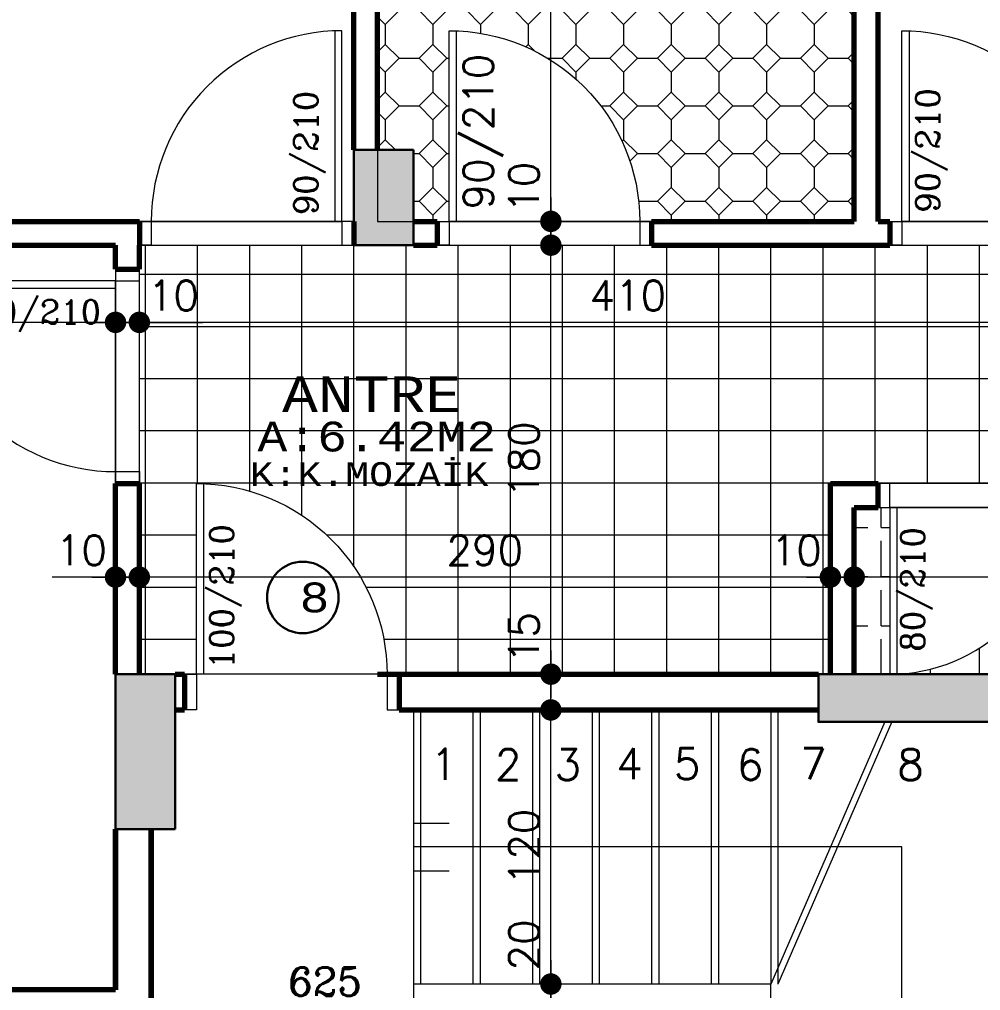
# Model space of a CAD drawing. Header units: millimetres. Extents: x 35860 to 71103, y -11298 to -8385.
# Drawn here: x 49406.5 to 49809.8, y -9991.2 to -9583.7 of the extents above; entities that cross this region are included whole.
import ezdxf
from ezdxf.enums import TextEntityAlignment as Align

# ---------------------------------------------------------------- set-up
doc = ezdxf.new("R2010")
doc.units = ezdxf.units.MM
doc.header["$MEASUREMENT"] = 0
doc.layers.get('0').update_dxf_attribs({"lineweight": 15})
doc.layers.get('Defpoints').update_dxf_attribs({"lineweight": 20})
for name, color, linetype, lineweight in [('02', 2, 'Continuous', 20), ('03_Yazı', 1, 'Continuous', 30), ('07', 3, 'Continuous', 70), ('Kolon', 6, 'Continuous', 30), ('Merd&Balkon', 40, 'Continuous', 20), ('Ölçü', 140, 'Continuous', 20)]:
    doc.layers.add(name, color=color, linetype=linetype, lineweight=lineweight)
doc.layers.add('Lay_X', color=45, linetype='Continuous', lineweight=13, plot=False)
doc.styles.add('0', font='txt.shx')
doc.styles.add('C', font='')
doc.styles.add('ROMANC', font='romanc', dxfattribs={"height": 0.11})
doc.styles.get('C').set_extended_font_data('Courier New Tur')
doc.dimstyles.new('2', dxfattribs={"dimtxt": 12.5, "dimasz": 1, "dimexe": 0, "dimexo": 0, "dimgap": 5, "dimtad": 1, "dimdec": 0, "dimlfac": -1, "dimzin": 12, "dimdsep": 46, "dimtxsty": '0', "dimblk": 'DOT', "dimcen": 2.5, "dimse1": 1, "dimse2": 1, "dimclrd": 256, "dimclrt": 1, "dimadec": 0, "dimazin": 0, "dimtfac": 1, "dimtdec": 0, "dimtmove": 0, "dimatfit": 0, "dimldrblk": 'DOT', "dimfxl": 1, "dimtolj": 1, "dimtzin": 0, "dimlwd": -1, "dimarcsym": 0})

# ---------------------------------------------------------------- blocks, each defined once
blk = doc.blocks.new('DOT')
at = {"color": 0}
blk.add_line((-10, 0), (10, 0), dxfattribs=at)
at = {"color": 0, "const_width": 4.5}
blk.add_lwpolyline([(-2.25, 0, 1), (2.25, 0, 1)], format="xyb", close=True, dxfattribs=at)
blk = doc.blocks.new('*D405')
at = {"layer": 'Defpoints', "color": 0, "transparency": 16777216}
for p in [(49866.81, -9688.42), (49456.81, -9710.8), (49456.81, -9778.42)]:
    blk.add_point(p, dxfattribs=at)
at = {"layer": 'Ölçü', "transparency": 16777216}
blk.add_line((49865.81, -9710.8), (49457.81, -9710.8), dxfattribs=at)
at = {"layer": 'Ölçü', "transparency": 16777216, "rotation": 180}
blk.add_blockref('DOT', (49456.81, -9710.8), dxfattribs=at)
at = {"layer": 'Ölçü', "transparency": 16777216}
blk.add_blockref('DOT', (49866.81, -9710.8), dxfattribs=at)
at = {"layer": 'Ölçü', "color": 1, "transparency": 16777216, "insert": (49661.81, -9699.55), "char_height": 12.5, "attachment_point": 5, "style": '0'}
blk.add_mtext('\\A1;410', dxfattribs=at)
blk = doc.blocks.new('*D406')
at = {"layer": 'Defpoints', "color": 0, "transparency": 16777216}
for p in [(49446.81, -9710.8), (49446.81, -9778.42), (49456.81, -9778.42)]:
    blk.add_point(p, dxfattribs=at)
at = {"layer": 'Ölçü', "transparency": 16777216}
for p, q in [((49445.81, -9710.8), (49444.81, -9710.8)), ((49446.81, -9710.8), (49456.81, -9710.8)), ((49457.81, -9710.8), (49483.39, -9710.8))]:
    blk.add_line(p, q, dxfattribs=at)
blk.add_blockref('DOT', (49446.81, -9710.8), dxfattribs=at)
at = {"layer": 'Ölçü', "transparency": 16777216, "rotation": 180}
blk.add_blockref('DOT', (49456.81, -9710.8), dxfattribs=at)
at = {"layer": 'Ölçü', "color": 1, "transparency": 16777216, "insert": (49471.1, -9699.55), "char_height": 12.5, "attachment_point": 5, "style": '0'}
blk.add_mtext('\\A1;10', dxfattribs=at)
blk = doc.blocks.new('*D407')
at = {"layer": 'Defpoints', "color": 0, "transparency": 16777216}
for p in [(49146.81, -9678.42), (49146.81, -9710.8), (49446.81, -9778.42)]:
    blk.add_point(p, dxfattribs=at)
at = {"layer": 'Ölçü', "transparency": 16777216}
blk.add_line((49445.81, -9710.8), (49147.81, -9710.8), dxfattribs=at)
at = {"layer": 'Ölçü', "transparency": 16777216, "rotation": 180}
blk.add_blockref('DOT', (49146.81, -9710.8), dxfattribs=at)
at = {"layer": 'Ölçü', "transparency": 16777216}
blk.add_blockref('DOT', (49446.81, -9710.8), dxfattribs=at)
at = {"layer": 'Ölçü', "color": 1, "transparency": 16777216, "insert": (49296.81, -9699.55), "char_height": 12.5, "attachment_point": 5, "style": '0'}
blk.add_mtext('\\A1;300', dxfattribs=at)
blk = doc.blocks.new('*D410')
at = {"layer": 'Defpoints', "color": 0, "transparency": 16777216}
for p in [(49756.81, -9788.42), (49756.81, -9817.68), (50016.81, -9824.67)]:
    blk.add_point(p, dxfattribs=at)
at = {"layer": 'Ölçü', "transparency": 16777216}
blk.add_line((50015.81, -9817.68), (49757.81, -9817.68), dxfattribs=at)
at = {"layer": 'Ölçü', "transparency": 16777216, "rotation": 180}
blk.add_blockref('DOT', (49756.81, -9817.68), dxfattribs=at)
at = {"layer": 'Ölçü', "transparency": 16777216}
blk.add_blockref('DOT', (50016.81, -9817.68), dxfattribs=at)
at = {"layer": 'Ölçü', "color": 1, "transparency": 16777216, "insert": (49886.81, -9806.43), "char_height": 12.5, "attachment_point": 5, "style": '0'}
blk.add_mtext('\\A1;260', dxfattribs=at)
blk = doc.blocks.new('*D411')
at = {"layer": 'Defpoints', "color": 0, "transparency": 16777216}
for p in [(49746.81, -9778.42), (49756.81, -9788.42), (49746.81, -9817.68)]:
    blk.add_point(p, dxfattribs=at)
at = {"layer": 'Ölçü', "transparency": 16777216}
for p, q in [((49745.81, -9817.68), (49720.22, -9817.68)), ((49756.81, -9817.68), (49746.81, -9817.68)), ((49757.81, -9817.68), (49758.81, -9817.68))]:
    blk.add_line(p, q, dxfattribs=at)
blk.add_blockref('DOT', (49746.81, -9817.68), dxfattribs=at)
at = {"layer": 'Ölçü', "transparency": 16777216, "rotation": 180}
blk.add_blockref('DOT', (49756.81, -9817.68), dxfattribs=at)
at = {"layer": 'Ölçü', "color": 1, "transparency": 16777216, "insert": (49732.51, -9806.43), "char_height": 12.5, "attachment_point": 5, "style": '0'}
blk.add_mtext('\\A1;10', dxfattribs=at)
blk = doc.blocks.new('*D412')
at = {"layer": 'Defpoints', "color": 0, "transparency": 16777216}
for p in [(49456.81, -9778.42), (49746.81, -9778.42), (49456.81, -9817.68)]:
    blk.add_point(p, dxfattribs=at)
at = {"layer": 'Ölçü', "transparency": 16777216}
blk.add_line((49745.81, -9817.68), (49457.81, -9817.68), dxfattribs=at)
at = {"layer": 'Ölçü', "transparency": 16777216, "rotation": 180}
blk.add_blockref('DOT', (49456.81, -9817.68), dxfattribs=at)
at = {"layer": 'Ölçü', "transparency": 16777216}
blk.add_blockref('DOT', (49746.81, -9817.68), dxfattribs=at)
at = {"layer": 'Ölçü', "color": 1, "transparency": 16777216, "insert": (49601.81, -9806.43), "char_height": 12.5, "attachment_point": 5, "style": '0'}
blk.add_mtext('\\A1;290', dxfattribs=at)
blk = doc.blocks.new('*D413')
at = {"layer": 'Defpoints', "color": 0, "transparency": 16777216}
for p in [(49446.81, -9778.42), (49456.81, -9778.42), (49446.81, -9817.68)]:
    blk.add_point(p, dxfattribs=at)
at = {"layer": 'Ölçü', "transparency": 16777216}
for p, q in [((49445.81, -9817.68), (49420.22, -9817.68)), ((49456.81, -9817.68), (49446.81, -9817.68)), ((49457.81, -9817.68), (49458.81, -9817.68))]:
    blk.add_line(p, q, dxfattribs=at)
blk.add_blockref('DOT', (49446.81, -9817.68), dxfattribs=at)
at = {"layer": 'Ölçü', "transparency": 16777216, "rotation": 180}
blk.add_blockref('DOT', (49456.81, -9817.68), dxfattribs=at)
at = {"layer": 'Ölçü', "color": 1, "transparency": 16777216, "insert": (49432.51, -9806.43), "char_height": 12.5, "attachment_point": 5, "style": '0'}
blk.add_mtext('\\A1;10', dxfattribs=at)
blk = doc.blocks.new('*D444')
at = {"layer": 'Defpoints', "color": 0, "transparency": 16777216}
for p in [(49571.81, -9988.42), (49629.51, -9988.42), (49571.81, -10008.42)]:
    blk.add_point(p, dxfattribs=at)
at = {"layer": 'Ölçü', "transparency": 16777216}
for p, q in [((49629.51, -9987.42), (49629.51, -9957.67)), ((49629.51, -10008.42), (49629.51, -9988.42)), ((49629.51, -10009.42), (49629.51, -10010.42))]:
    blk.add_line(p, q, dxfattribs=at)
for p, rotation in [((49629.51, -9988.42), 270), ((49629.51, -10008.42), 90)]:
    blk.add_blockref('DOT', p, dxfattribs=dict(at, rotation=rotation))
at = {"layer": 'Ölçü', "color": 1, "transparency": 16777216, "insert": (49618.26, -9972.05), "char_height": 12.5, "attachment_point": 5, "rotation": 90, "style": '0'}
blk.add_mtext('\\A1;20', dxfattribs=at)
blk = doc.blocks.new('*D445')
at = {"layer": 'Defpoints', "color": 0, "transparency": 16777216}
for p in [(49565.78, -9873.42), (49629.51, -9873.42), (49571.81, -9988.42)]:
    blk.add_point(p, dxfattribs=at)
at = {"layer": 'Ölçü', "transparency": 16777216}
blk.add_line((49629.51, -9987.42), (49629.51, -9874.42), dxfattribs=at)
for p, rotation in [((49629.51, -9873.42), 90), ((49629.51, -9988.42), 270)]:
    blk.add_blockref('DOT', p, dxfattribs=dict(at, rotation=rotation))
at = {"layer": 'Ölçü', "color": 1, "transparency": 16777216, "insert": (49618.26, -9930.92), "char_height": 12.5, "attachment_point": 5, "rotation": 90, "style": '0'}
blk.add_mtext('\\A1;120', dxfattribs=at)
blk = doc.blocks.new('*D446')
at = {"layer": 'Defpoints', "color": 0, "transparency": 16777216}
for p in [(49556.81, -9858.42), (49629.51, -9858.42), (49565.78, -9873.42)]:
    blk.add_point(p, dxfattribs=at)
at = {"layer": 'Ölçü', "transparency": 16777216}
for p, q in [((49629.51, -9857.42), (49629.51, -9829.76)), ((49629.51, -9873.42), (49629.51, -9858.42)), ((49629.51, -9874.42), (49629.51, -9875.42))]:
    blk.add_line(p, q, dxfattribs=at)
for p, rotation in [((49629.51, -9858.42), 270), ((49629.51, -9873.42), 90)]:
    blk.add_blockref('DOT', p, dxfattribs=dict(at, rotation=rotation))
at = {"layer": 'Ölçü', "color": 1, "transparency": 16777216, "insert": (49618.26, -9843.09), "char_height": 12.5, "attachment_point": 5, "rotation": 90, "style": '0'}
blk.add_mtext('\\A1;15', dxfattribs=at)
blk = doc.blocks.new('*D447')
at = {"layer": 'Defpoints', "color": 0, "transparency": 16777216}
for p in [(49571.81, -9678.42), (49629.51, -9678.42), (49556.81, -9858.42)]:
    blk.add_point(p, dxfattribs=at)
at = {"layer": 'Ölçü', "transparency": 16777216}
blk.add_line((49629.51, -9857.42), (49629.51, -9679.42), dxfattribs=at)
for p, rotation in [((49629.51, -9678.42), 90), ((49629.51, -9858.42), 270)]:
    blk.add_blockref('DOT', p, dxfattribs=dict(at, rotation=rotation))
at = {"layer": 'Ölçü', "color": 1, "transparency": 16777216, "insert": (49618.26, -9768.42), "char_height": 12.5, "attachment_point": 5, "rotation": 90, "style": '0'}
blk.add_mtext('\\A1;180', dxfattribs=at)
blk = doc.blocks.new('*D448')
at = {"layer": 'Defpoints', "color": 0, "transparency": 16777216}
for p in [(49571.81, -9668.42), (49629.51, -9668.42), (49571.81, -9678.42)]:
    blk.add_point(p, dxfattribs=at)
at = {"layer": 'Ölçü', "transparency": 16777216}
for p, q in [((49629.51, -9667.42), (49629.51, -9641.84)), ((49629.51, -9678.42), (49629.51, -9668.42)), ((49629.51, -9679.42), (49629.51, -9680.42))]:
    blk.add_line(p, q, dxfattribs=at)
for p, rotation in [((49629.51, -9668.42), 270), ((49629.51, -9678.42), 90)]:
    blk.add_blockref('DOT', p, dxfattribs=dict(at, rotation=rotation))
at = {"layer": 'Ölçü', "color": 1, "transparency": 16777216, "insert": (49618.26, -9654.13), "char_height": 12.5, "attachment_point": 5, "rotation": 90, "style": '0'}
blk.add_mtext('\\A1;10', dxfattribs=at)
blk = doc.blocks.new('*D449')
at = {"layer": 'Defpoints', "color": 0, "transparency": 16777216}
for p in [(49577.32, -9313.42), (49629.51, -9313.42), (49571.81, -9668.42)]:
    blk.add_point(p, dxfattribs=at)
at = {"layer": 'Ölçü', "transparency": 16777216}
blk.add_line((49629.51, -9667.42), (49629.51, -9314.42), dxfattribs=at)
for p, rotation in [((49629.51, -9313.42), 90), ((49629.51, -9668.42), 270)]:
    blk.add_blockref('DOT', p, dxfattribs=dict(at, rotation=rotation))
at = {"layer": 'Ölçü', "color": 1, "transparency": 16777216, "insert": (49618.26, -9490.92), "char_height": 12.5, "attachment_point": 5, "rotation": 90, "style": '0'}
blk.add_mtext('\\A1;355', dxfattribs=at)
blk = doc.blocks.new('NO')
at = {"layer": '03_Yazı'}
blk.add_circle((0, 0), 15, dxfattribs=at)
at = {"layer": '03_Yazı', "style": 'C'}
blk.add_attdef('99', text='', height=12.5, dxfattribs=at).set_placement((0, 0), align=Align.MIDDLE_CENTER)
blk = doc.blocks.new('K_X_D_4_10-90')
at = {"layer": '02'}
blk.add_lwpolyline([(15, 80, -0.414214), (95, 0), (15, 0), (15, 80), (18, 80), (18, 0)], format="xyb", dxfattribs=at)
for points in [[(10, 0), (15, 0), (15, -10), (10, -10)], [(100, 0), (95, 0), (95, -10), (100, -10)]]:
    blk.add_lwpolyline(points, dxfattribs=at)
at = {"layer": '07'}
for p, q in [((10, 0), (10, -10)), ((100, 0), (100, -10))]:
    blk.add_line(p, q, dxfattribs=at)
at = {"layer": '03_Yazı', "style": '0', "flags": 8}
blk.add_attdef('90/210', (33.5, 5), '', height=12.5, rotation=90, dxfattribs=at)

msp = doc.modelspace()

# ---------------------------------------------------------------- hatches: boundary and pattern name
h = msp.add_hatch()
h.set_pattern_fill('SERAMIK1', color=256, scale=20, style=0, pattern_type=2)
h.set_pattern_definition([(315, (0, 5.8), (20.000006, -4e-15), [8.20244, -20.08184]), (0, (5.8, 0), (20, 20), [8.4, -11.6]), (45, (14.2, 0), (0, 20.000006), [8.20244, -20.08184]), (135, (20, 14.2), (-20.000006, 0), [8.20244, -20.08184]), (225, (5.8, 20), (-2e-15, -20.000006), [8.20244, -20.08184]), (270, (0, 14.2), (20, -20), [8.4, -11.6])])
h.paths.add_polyline_path([(49756.81, -9576.85), (49746.58, -9576.85), (49686.58, -9576.85), (49686.58, -9516.85), (49705.56, -9516.85), (49705.56, -9505.39), (49705.56, -9390.39), (49705.56, -9388.11), (49677.19, -9388.11), (49675.69, -9388.11), (49675.69, -9328.11), (49675.69, -9313.42), (49649.32, -9313.42), (49644.32, -9313.42, -0.401712), (49577.32, -9383.36), (49577.32, -9383.42), (49574.32, -9383.42), (49574.32, -9313.42), (49569.32, -9313.42), (49556.81, -9313.42), (49556.81, -9352.15), (49571.81, -9352.81), (49571.81, -9402.81), (49556.81, -9402.81), (49556.81, -9638.42), (49571.81, -9638.42), (49571.81, -9668.42), (49581.81, -9668.42), (49586.81, -9668.42), (49586.81, -9588.42), (49589.81, -9588.42), (49589.81, -9588.48, -0.40327), (49666.81, -9668.42), (49671.81, -9668.42), (49756.81, -9668.42)])
h.paths.add_polyline_path([(49639.1, -9448.82), (49674.51, -9448.82), (49674.51, -9467.57), (49639.1, -9467.57)], flags=24)
h.paths.add_polyline_path([(49608.89, -9510.71), (49608.89, -9471.13), (49627.64, -9471.13), (49627.64, -9510.71)], flags=24)
h.paths.add_polyline_path([(49577.17, -9582.4), (49678.31, -9582.4), (49678.31, -9562.57), (49577.17, -9562.57)], flags=24)
h.paths.add_polyline_path([(49573.31, -9568.15), (49685.38, -9568.15), (49685.38, -9547.08), (49573.31, -9547.08)], flags=24)
h.paths.add_polyline_path([(49576.38, -9553.33), (49678.63, -9553.33), (49678.63, -9530.19), (49576.38, -9530.19)], flags=24)
h = msp.add_hatch()
h.set_pattern_fill('ANSI33', color=256, scale=30, style=0)
h.paths.add_polyline_path([(49131.81, -9384.52), (49131.81, -9333.42), (49156.81, -9334.52), (49156.81, -9384.52)])
h.paths.add_polyline_path([(49546.81, -9402.81), (49546.81, -9351.71), (49571.81, -9352.81), (49571.81, -9402.81)])
h.paths.add_polyline_path([(50031.81, -9983.42), (49971.81, -9983.42), (49971.81, -10013.42), (50031.81, -10013.42)])
h.paths.add_polyline_path([(50006.81, -9628.42), (50031.81, -9628.42), (50031.81, -9678.42), (50006.81, -9678.42)])
h.paths.add_polyline_path([(49571.81, -9638.42), (49571.81, -9678.42), (49546.81, -9678.42), (49546.81, -9638.42)])
h.paths.add_polyline_path([(49181.81, -9678.42), (49131.81, -9678.42), (49131.81, -9653.42), (49181.81, -9653.42)])
h.paths.add_polyline_path([(49171.81, -9893.42), (49131.81, -9893.42), (49131.81, -9923.42), (49171.81, -9923.42)])
h.paths.add_polyline_path([(49156.81, -10623.42), (49156.81, -10573.42), (49131.81, -10573.42), (49131.81, -10623.42)])
h.paths.add_polyline_path([(50006.81, -10368.42), (50031.81, -10368.42), (50031.81, -10318.42), (50006.81, -10318.42)])
h.paths.add_polyline_path([(49571.81, -10368.42), (49571.81, -10318.42), (49546.81, -10318.42), (49546.81, -10368.42)])
h.paths.add_polyline_path([(50006.81, -9423.08), (50006.81, -9371.98), (50031.81, -9373.08), (50031.81, -9423.08)])
h.paths.add_polyline_path([(49741.81, -9360.3), (49766.81, -9361.4), (49766.81, -9411.4), (49741.81, -9411.4)])
h.paths.add_polyline_path([(49471.81, -10138.42), (49446.81, -10138.42), (49446.81, -10073.42), (49471.81, -10073.42)])
h.paths.add_polyline_path([(49471.81, -9923.42), (49471.81, -9858.42), (49446.81, -9858.42), (49446.81, -9923.42)])
h.paths.add_polyline_path([(49741.81, -9873.42), (49741.81, -9878.42), (49746.81, -9878.42), (49836.81, -9878.42), (49836.81, -9858.42), (49741.81, -9858.42)])
h.paths.add_polyline_path([(49741.81, -10133.42), (49741.81, -10118.42), (49836.81, -10118.42), (49836.81, -10138.42), (49741.81, -10138.42)])
h.paths.add_polyline_path([(49181.81, -10318.42), (49131.81, -10318.42), (49131.81, -10343.42), (49181.81, -10343.42)])
h.paths.add_polyline_path([(49741.81, -10623.42), (49766.81, -10623.42), (49766.81, -10573.42), (49741.81, -10573.42)])
h.paths.add_polyline_path([(50006.81, -10623.42), (50031.81, -10623.42), (50031.81, -10573.42), (50006.81, -10573.42)])
h.paths.add_polyline_path([(49571.81, -10623.42), (49571.81, -10573.42), (49546.81, -10573.42), (49546.81, -10623.42)])
h = msp.add_hatch()
h.set_pattern_fill('NET', color=256, scale=175, style=0)
h.paths.add_polyline_path([(49866.81, -9678.42), (49456.81, -9678.42), (49456.81, -9858.42), (49480.78, -9858.42), (49480.78, -9778.42), (49483.78, -9778.42), (49483.78, -9778.48, -0.40327), (49560.78, -9858.42), (49746.81, -9858.42), (49746.81, -9778.42), (49866.81, -9778.42)])
h.paths.add_polyline_path([(49842.1, -9690.17), (49862.93, -9690.17), (49862.93, -9708.92), (49842.1, -9708.92)], flags=24)
h.paths.add_polyline_path([(49645.14, -9690.17), (49678.47, -9690.17), (49678.47, -9708.92), (49645.14, -9708.92)], flags=24)
h.paths.add_polyline_path([(49460.68, -9690.17), (49481.51, -9690.17), (49481.51, -9708.92), (49460.68, -9708.92)], flags=24)
h.paths.add_polyline_path([(49722.1, -9797.05), (49742.93, -9797.05), (49742.93, -9815.8), (49722.1, -9815.8)], flags=24)
h.paths.add_polyline_path([(49583.06, -9797.05), (49620.56, -9797.05), (49620.56, -9815.8), (49583.06, -9815.8)], flags=24)
h.paths.add_polyline_path([(49608.89, -9854.55), (49608.89, -9831.63), (49627.64, -9831.63), (49627.64, -9854.55)], flags=24)
h.paths.add_polyline_path([(49608.89, -9785.09), (49608.89, -9751.76), (49627.64, -9751.76), (49627.64, -9785.09)], flags=24)
h.paths.add_polyline_path([(49497.42, -9783.05), (49609.07, -9783.05), (49609.07, -9763.21), (49497.42, -9763.21)], flags=25)
h.paths.add_polyline_path([(49500.45, -9768.8), (49612.52, -9768.8), (49612.52, -9747.72), (49500.45, -9747.72)], flags=24)
h.paths.add_polyline_path([(49511.14, -9752.22), (49597.42, -9752.22), (49597.42, -9729.72), (49511.14, -9729.72)], flags=24)
h = msp.add_hatch()
h.set_pattern_fill('ANGLE', color=256, scale=75, style=0)
h.set_pattern_definition([(0, (0, 0), (0, 20.625), [15, -5.625]), (90, (0, 0), (-20.625, 1e-15), [15, -5.625])])
h.paths.add_polyline_path([(50016.81, -9788.42), (49956.81, -9788.42), (49956.81, -9823.42, -0.414214), (49951.81, -9828.42), (49911.81, -9828.42, -0.414214), (49906.81, -9823.42), (49906.81, -9788.42), (49841.81, -9788.42, -0.401712), (49774.81, -9858.36), (49774.81, -9858.42), (49836.81, -9858.42), (49836.81, -9930.92), (50016.81, -9930.92)])
h.paths.add_polyline_path([(49771.81, -9788.42), (49756.81, -9788.42), (49756.81, -9858.42), (49771.81, -9858.42)])
h.paths.add_polyline_path([(49990.01, -9797.05), (50012.93, -9797.05), (50012.93, -9815.8), (49990.01, -9815.8)], flags=24)
h.paths.add_polyline_path([(49868.06, -9797.05), (49905.56, -9797.05), (49905.56, -9815.8), (49868.06, -9815.8)], flags=24)
h.paths.add_polyline_path([(49949.08, -9908.42), (49949.08, -9870.92), (49967.83, -9870.92), (49967.83, -9908.42)], flags=24)
h.paths.add_polyline_path([(49842.5, -9899.4), (49954.56, -9899.4), (49954.56, -9878.32), (49842.5, -9878.32)], flags=24)
h.paths.add_polyline_path([(49846.35, -9914.96), (49947.5, -9914.96), (49947.5, -9895.13), (49846.35, -9895.13)], flags=24)
h.paths.add_polyline_path([(49854.8, -9884.75), (49941.46, -9884.75), (49941.46, -9861.1), (49854.8, -9861.1)], flags=24)

# ---------------------------------------------------------------- linework, layer by layer
at = {"layer": '02'}
for p, q in [((49446.81, -9696.42), (49446.81, -9693.42)), ((49774.81, -9788.42), (49771.81, -9788.42)), ((49574.81, -9873.42), (49574.81, -9988.42)), ((49599.81, -9873.42), (49599.81, -9988.42)), ((49624.81, -9873.42), (49624.81, -9988.42)), ((49649.81, -9873.42), (49649.81, -9988.42)), ((49674.81, -9873.42), (49674.81, -9988.42)), ((49699.81, -9873.42), (49699.81, -9988.42)), ((49724.81, -9873.42), (49724.81, -9988.42)), ((49772.63, -9878.42), (49724.81, -9988.42))]:
    msp.add_line(p, q, dxfattribs=at)
for points in [[(49541.81, -9588.42, 0.414214), (49461.81, -9668.42), (49541.81, -9668.42), (49541.81, -9588.42), (49538.81, -9588.42), (49538.81, -9668.42)], [(49776.81, -9588.42, -0.414214), (49856.81, -9668.42), (49776.81, -9668.42), (49776.81, -9588.42), (49779.81, -9588.42), (49779.81, -9668.42)], [(49366.81, -9693.42, 0.414214), (49446.81, -9773.42), (49446.81, -9693.42), (49366.81, -9693.42), (49366.81, -9696.42), (49446.81, -9696.42)], [(49480.78, -9778.42, -0.414214), (49560.78, -9858.42), (49480.78, -9858.42), (49480.78, -9778.42), (49483.78, -9778.42), (49483.78, -9858.42)], [(49771.81, -9858.42, 0.414214), (49841.81, -9788.42), (49771.81, -9788.42), (49771.81, -9858.42), (49774.81, -9858.42), (49774.81, -9788.42)]]:
    msp.add_lwpolyline(points, format="xyb", dxfattribs=at)
for points in [[(49456.81, -9668.42), (49461.81, -9668.42), (49461.81, -9678.42), (49456.81, -9678.42)], [(49546.81, -9668.42), (49541.81, -9668.42), (49541.81, -9678.42), (49546.81, -9678.42)], [(49771.81, -9668.42), (49776.81, -9668.42), (49776.81, -9678.42), (49771.81, -9678.42)], [(49446.81, -9688.42), (49446.81, -9693.42), (49456.81, -9693.42), (49456.81, -9688.42)], [(49446.81, -9778.42), (49446.81, -9773.42), (49456.81, -9773.42), (49456.81, -9778.42)], [(49766.81, -9788.42), (49771.81, -9788.42), (49771.81, -9778.42), (49766.81, -9778.42)], [(49475.78, -9858.42), (49480.78, -9858.42), (49480.78, -9873.42), (49475.78, -9873.42)], [(49565.78, -9858.42), (49560.78, -9858.42), (49560.78, -9873.42), (49565.78, -9873.42)]]:
    msp.add_lwpolyline(points, dxfattribs=at)
at = {"layer": '07'}
for p, q in [((49546.81, -9638.42), (49546.81, -9402.81)), ((49556.81, -9638.42), (49556.81, -9402.81)), ((49756.81, -9668.42), (49756.81, -9411.4)), ((49766.81, -9668.42), (49766.81, -9411.4)), ((49181.81, -9668.42), (49456.81, -9668.42)), ((49456.81, -9668.42), (49456.81, -9678.42)), ((49546.81, -9668.42), (49546.81, -9678.42)), ((49571.81, -9668.42), (49581.81, -9668.42)), ((49671.81, -9668.42), (49756.81, -9668.42)), ((49766.81, -9668.42), (49771.81, -9668.42)), ((49771.81, -9668.42), (49771.81, -9678.42)), ((49181.81, -9678.42), (49446.81, -9678.42)), ((49446.81, -9688.42), (49446.81, -9678.42)), ((49456.81, -9688.42), (49456.81, -9678.42)), ((49571.81, -9678.42), (49581.81, -9678.42)), ((49671.81, -9678.42), (49756.81, -9678.42)), ((49756.81, -9678.42), (49756.81, -9678.42)), ((49756.81, -9678.42), (49771.81, -9678.42)), ((49446.81, -9688.42), (49456.81, -9688.42)), ((49446.81, -9858.42), (49446.81, -9778.42)), ((49446.81, -9778.42), (49456.81, -9778.42)), ((49456.81, -9858.42), (49456.81, -9778.42)), ((49746.81, -9858.42), (49746.81, -9778.42)), ((49746.81, -9778.42), (49766.81, -9778.42)), ((49766.81, -9788.42), (49766.81, -9778.42)), ((49756.81, -9858.42), (49756.81, -9788.42)), ((49756.81, -9788.42), (49766.81, -9788.42)), ((49471.81, -9858.42), (49475.78, -9858.42)), ((49475.78, -9858.42), (49475.78, -9873.42)), ((49556.81, -9858.42), (49741.81, -9858.42)), ((49565.78, -9858.42), (49565.78, -9873.42)), ((49471.81, -9873.42), (49475.78, -9873.42)), ((49565.78, -9873.42), (49741.81, -9873.42)), ((49446.81, -9990.92), (49446.81, -9923.42)), ((49446.81, -9923.42), (49446.81, -9990.92)), ((49461.81, -10073.42), (49461.81, -9923.42)), ((49461.81, -9923.42), (49461.81, -10073.42)), ((49446.81, -9990.92), (49146.81, -9990.92))]:
    msp.add_line(p, q, dxfattribs=at)
at = {"layer": 'Kolon'}
for points in [[(49571.81, -9638.42), (49571.81, -9678.42), (49546.81, -9678.42), (49546.81, -9678.42), (49546.81, -9638.42), (49546.81, -9638.42)], [(49471.81, -9923.42), (49471.81, -9858.42), (49446.81, -9858.42), (49446.81, -9923.42), (49446.81, -9923.42)], [(49741.81, -9873.42), (49741.81, -9878.42), (49746.81, -9878.42), (49836.81, -9878.42), (49836.81, -9858.42), (49741.81, -9858.42), (49741.81, -9858.42)]]:
    msp.add_lwpolyline(points, close=True, dxfattribs=at)
at = {"layer": 'Lay_X'}
for points in [[(49546.81, -9216.58), (49546.81, -9668.42), (49146.81, -9668.42), (49146.81, -9198.95)], [(49766.81, -9226.27), (49766.81, -9668.42), (50016.81, -9668.42), (50016.81, -9237.29)], [(49756.81, -9668.42), (49756.81, -9313.42), (49556.81, -9313.42), (49556.81, -9668.42)], [(49146.81, -9990.92), (49146.81, -9678.42), (49446.81, -9678.42), (49446.81, -9990.92)], [(49456.81, -9858.42), (49456.81, -9678.42), (49866.81, -9678.42), (49866.81, -9778.42), (49746.81, -9778.42), (49746.81, -9858.42)], [(49756.81, -9858.42), (49756.81, -9788.42), (50016.81, -9788.42), (50016.81, -9990.92), (49836.81, -9990.92), (49836.81, -9858.42)]]:
    msp.add_lwpolyline(points, close=True, dxfattribs=at)
at = {"layer": 'Merd&Balkon'}
for p, q in [((49571.81, -9873.42), (49571.81, -9988.42)), ((49596.81, -9873.42), (49596.81, -9988.42)), ((49621.81, -9873.42), (49621.81, -9988.42)), ((49646.81, -9873.42), (49646.81, -9988.42)), ((49671.81, -9873.42), (49671.81, -9988.42)), ((49696.81, -9873.42), (49696.81, -9988.42)), ((49721.81, -9873.42), (49721.81, -9988.42)), ((49769.63, -9878.42), (49721.81, -9988.42)), ((49571.81, -9920.92), (49586.81, -9920.92)), ((49776.81, -9930.92), (49571.81, -9930.92)), ((49776.81, -10065.92), (49776.81, -9930.92)), ((49571.81, -9940.92), (49586.81, -9940.92))]:
    msp.add_line(p, q, dxfattribs=at)
msp.add_lwpolyline([(49721.81, -10008.42), (49721.81, -9988.42), (49571.81, -9988.42), (49571.81, -10008.42)], close=True, dxfattribs=at)

# ---------------------------------------------------------------- block references
at = {"layer": '02'}
msp.add_blockref('K_X_D_4_10-90', (49571.81, -9668.42), dxfattribs=at).add_auto_attribs({'90/210': '90/210'})
at = {"layer": '03_Yazı'}
ref = msp.add_blockref('NO', (49525.4, -9826.22), dxfattribs=dict(at, xscale=-1))
ref.add_attrib('99', '8', dxfattribs={"height": 12.5, "style": 'C'}).set_placement((49530.33, -9826.22), align=Align.MIDDLE_CENTER)

# ---------------------------------------------------------------- texts
at = {"layer": '03_Yazı', "style": 'ROMANC'}
for s, p in [('90/210', (49531.66, -9665.87)), ('90/210', (49531.66, -9665.87)), ('90/210', (49531.66, -9665.87)), ('90/210', (49792.65, -9664.83)), ('90/210', (49792.65, -9664.83)), ('90/210', (49792.65, -9664.83)), ('100/210', (49496.37, -9856.35)), ('80/210', (49786.34, -9849))]:
    msp.add_text(s, height=10, rotation=90, dxfattribs=at).set_placement(p)
at = {"layer": '03_Yazı'}
for s, height, style, p in [('90/210', 10, 'ROMANC', (49388.45, -9711.39)), ('4', 13, '0', (49656.97, -9902.53)), ('5', 13, '0', (49681.1, -9902.53)), ('7', 13, '0', (49734.11, -9902.53)), ('1', 13, '0', (49579.08, -9902.72)), ('2', 13, '0', (49606.02, -9902.86)), ('3', 13, '0', (49631.08, -9902.86)), ('6', 13, '0', (49707.56, -9902.86)), ('8', 13, '0', (49774.89, -9902.86))]:
    msp.add_text(s, height=height, dxfattribs=dict(at, style=style)).set_placement(p)
at = {"layer": '03_Yazı', "color": 4, "style": 'ROMANC'}
msp.add_text('625', height=12, dxfattribs=at).set_placement((49519.33, -9993.43))
at = {"layer": '03_Yazı', "style": 'C', "flags": 12}
for tag, text, height, p in [('ANTRE', 'ANTRE', 15, (49554.28, -9740.97)), ('K:K.MOZAİK', 'K:K.MOZAİK', 10, (49553.24, -9774.46))]:
    msp.add_attdef(tag, text=text, height=height, dxfattribs=at).set_placement(p, align=Align.MIDDLE_CENTER)
at = {"layer": '03_Yazı', "style": 'C'}
msp.add_attdef('A:6.42M2', text='A:10.00m2', height=12.5, dxfattribs=at).set_placement((49556.48, -9758.71), align=Align.MIDDLE_CENTER)

# ---------------------------------------------------------------- dimensions: what is measured, and where the dimension line sits
at = {"layer": 'Ölçü'}
for base, p1, p2, angle, picture, middle in [((49629.51, -9313.42), (49571.81, -9668.42), (49577.32, -9313.42), 90, '*D449', (49618.26, -9490.92)), ((49629.51, -9668.42), (49571.81, -9678.42), (49571.81, -9668.42), 90, '*D448', (49618.26, -9654.13)), ((49629.51, -9678.42), (49556.81, -9858.42), (49571.81, -9678.42), 90, '*D447', (49618.26, -9768.42)), ((49146.81, -9710.8), (49446.81, -9778.42), (49146.81, -9678.42), 180, '*D407', (49296.81, -9699.55)), ((49456.81, -9710.8), (49866.81, -9688.42), (49456.81, -9778.42), 180, '*D405', (49661.81, -9699.55)), ((49446.81, -9817.68), (49456.81, -9778.42), (49446.81, -9778.42), 180, '*D413', (49432.51, -9806.43)), ((49456.81, -9817.68), (49746.81, -9778.42), (49456.81, -9778.42), 180, '*D412', (49601.81, -9806.43)), ((49746.81, -9817.68), (49756.81, -9788.42), (49746.81, -9778.42), 180, '*D411', (49732.51, -9806.43)), ((49756.81, -9817.68), (50016.81, -9824.67), (49756.81, -9788.42), 180, '*D410', (49886.81, -9806.43)), ((49629.51, -9858.42), (49565.78, -9873.42), (49556.81, -9858.42), 90, '*D446', (49618.26, -9843.09)), ((49629.51, -9988.42), (49571.81, -10008.42), (49571.81, -9988.42), 90, '*D444', (49618.26, -9972.05))]:
    dim = msp.add_linear_dim(base=base, p1=p1, p2=p2, angle=angle, dimstyle='2', dxfattribs=at)
    dim.commit()
    dim.dimension.update_dxf_attribs({"geometry": picture, "text_midpoint": middle})
dim = msp.add_linear_dim(base=(49446.81, -9710.8), p1=(49456.81, -9778.42), p2=(49446.81, -9778.42), angle=180, dimstyle='2', dxfattribs=at)
dim.commit()
dim.dimension.update_dxf_attribs({"geometry": '*D406', "text_midpoint": (49471.1, -9710.8), "dimtype": 160})
dim = msp.add_linear_dim(base=(49629.51, -9873.42), p1=(49571.81, -9988.42), p2=(49565.78, -9873.42), angle=90, text='120', dimstyle='2', dxfattribs=at)
dim.commit()
dim.dimension.update_dxf_attribs({"geometry": '*D445', "text_midpoint": (49618.26, -9930.92)})

doc.saveas('drawing.dxf')
